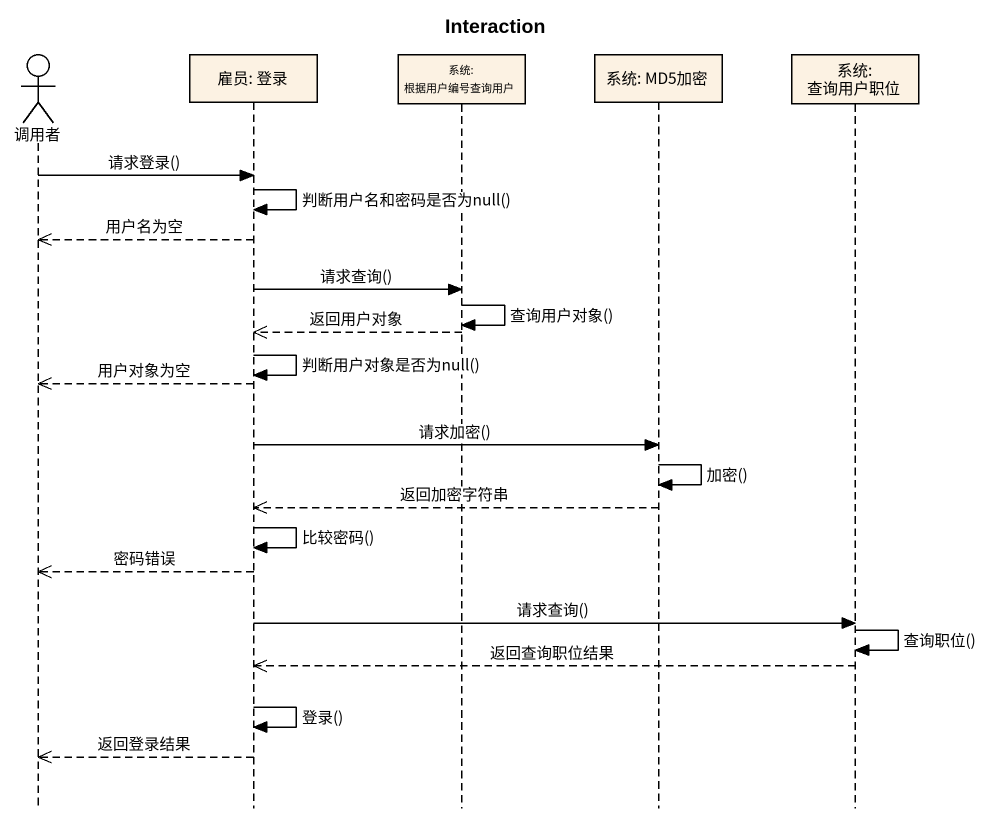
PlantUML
@startuml
title Interaction
hide footbox
actor 调用者
participant "雇员: 登录" as 雇员_登录
participant "系统: 根据用户编号查询用户" as 系统_根据用户编号查询用户
participant "系统: MD5加密" as 系统_MD5加密
participant "系统: 查询用户职位" as 系统_查询用户职位

调用者 -> 雇员_登录 : 请求登录()
雇员_登录 -> 雇员_登录 : 判断用户名和密码是否为null()
雇员_登录 -->> 调用者 : 用户名为空
雇员_登录 -> 系统_根据用户编号查询用户 : 请求查询()
系统_根据用户编号查询用户 -> 系统_根据用户编号查询用户 : 查询用户对象()
系统_根据用户编号查询用户 -->> 雇员_登录 : 返回用户对象
雇员_登录 -> 雇员_登录 : 判断用户对象是否为null()
雇员_登录 -->> 调用者 : 用户对象为空
雇员_登录 -> 系统_MD5加密 : 请求加密()
系统_MD5加密 -> 系统_MD5加密 : 加密()
系统_MD5加密 -->> 雇员_登录 : 返回加密字符串
雇员_登录 -> 雇员_登录 : 比较密码()
雇员_登录 -->> 调用者 : 密码错误
雇员_登录 -> 系统_查询用户职位 : 请求查询()
系统_查询用户职位 -> 系统_查询用户职位 : 查询职位()
系统_查询用户职位 -->> 雇员_登录 : 返回查询职位结果
雇员_登录 -> 雇员_登录 : 登录()
雇员_登录 -->> 调用者 : 返回登录结果
@enduml
